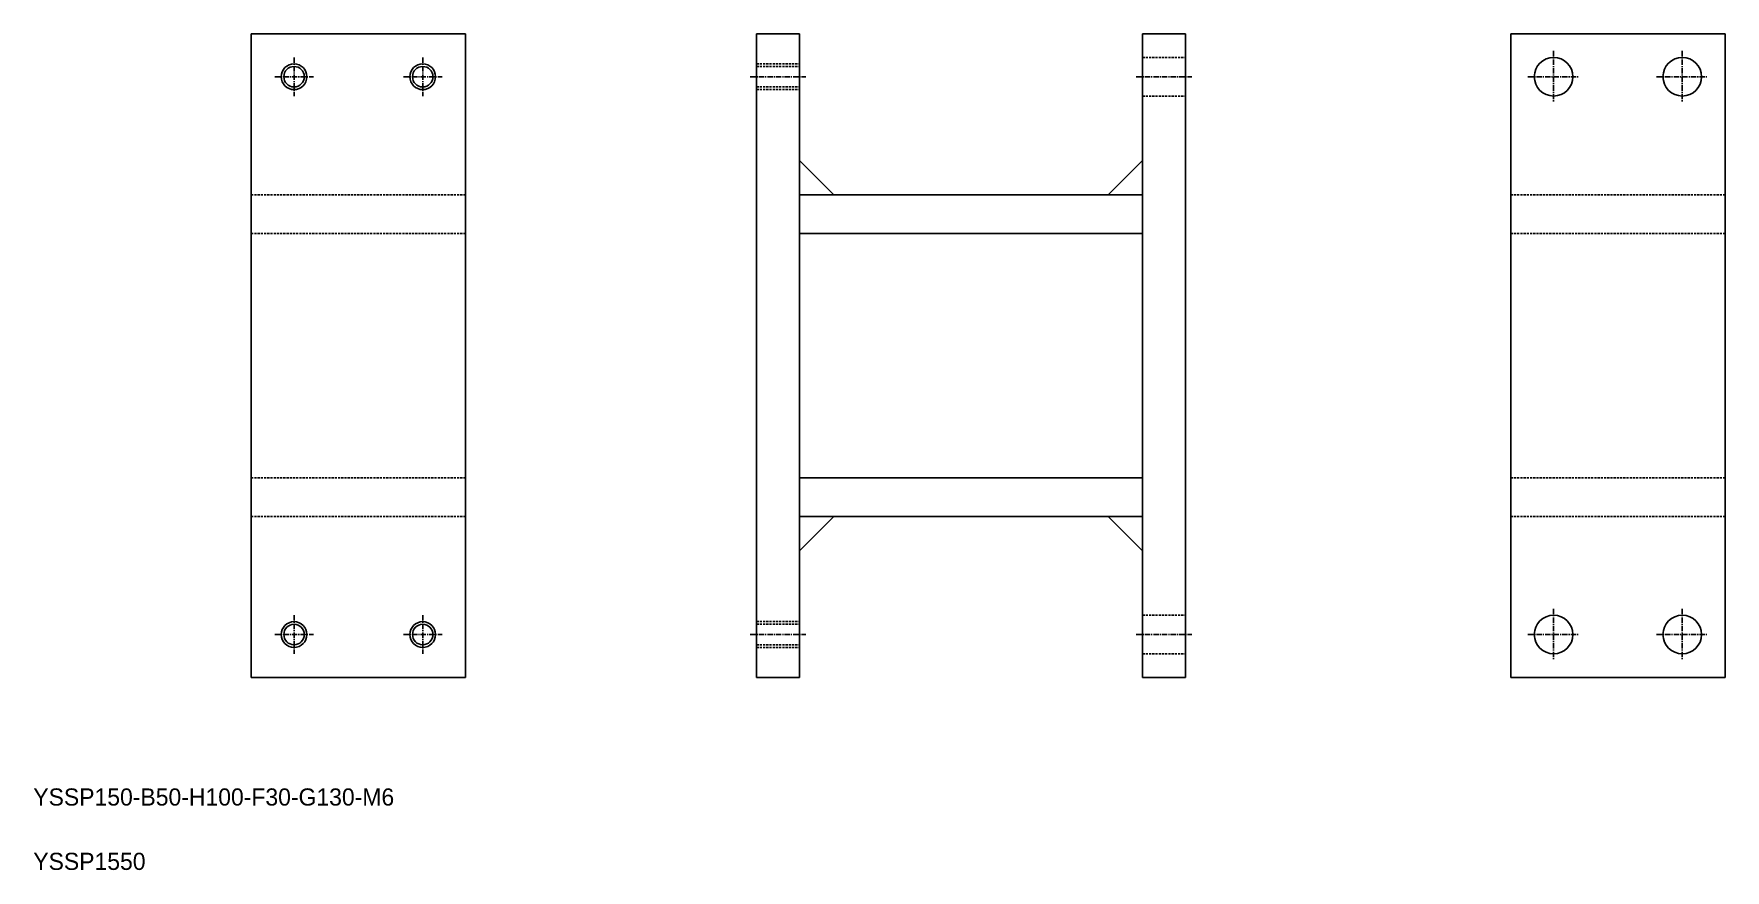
# Model space of a CAD drawing. Extents: x 15 to 409, y 17 to 212.
import ezdxf

# ---------------------------------------------------------------- set-up
doc = ezdxf.new("R2010")
doc.units = 0
doc.linetypes.add('CENTER', pattern=[2, 1.25, -0.25, 0.25, -0.25])
doc.linetypes.add('DASHED', pattern=[0.75, 0.5, -0.25])
doc.layers.get('0').update_dxf_attribs({"linetype": 'CONTINUOUS'})
doc.layers.add('CENTER', color=1, linetype='CENTER')

msp = doc.modelspace()

# ---------------------------------------------------------------- linework, layer by layer
at = {"color": 7, "linetype": 'CONTINUOUS'}
for p, q in [((65.79, 211.53), (65.79, 61.53)), ((115.79, 211.53), (65.79, 211.53)), ((115.79, 61.53), (115.79, 211.53)), ((183.64, 211.53), (183.64, 61.53)), ((193.64, 211.53), (183.64, 211.53)), ((193.64, 61.53), (193.64, 211.53)), ((273.64, 211.53), (273.64, 61.53)), ((283.64, 211.53), (273.64, 211.53)), ((283.64, 61.53), (283.64, 211.53)), ((359.46, 211.53), (359.46, 61.53)), ((409.46, 211.53), (359.46, 211.53)), ((409.46, 61.53), (409.46, 211.53)), ((201.64, 174.03), (193.64, 182.03)), ((265.64, 174.03), (273.64, 182.03)), ((273.64, 174.03), (193.64, 174.03)), ((273.64, 165.03), (193.64, 165.03)), ((193.64, 108.03), (273.64, 108.03)), ((193.64, 99.03), (273.64, 99.03)), ((201.64, 99.03), (193.64, 91.03)), ((265.64, 99.03), (273.64, 91.03)), ((65.79, 61.53), (115.79, 61.53)), ((183.64, 61.53), (193.64, 61.53)), ((273.64, 61.53), (283.64, 61.53)), ((359.46, 61.53), (409.46, 61.53))]:
    msp.add_line(p, q, dxfattribs=at)
at = {"color": 3, "linetype": 'DASHED'}
for p, q in [((273.64, 206.03), (283.64, 206.03)), ((183.64, 204.53), (193.64, 204.53)), ((183.64, 203.91), (193.64, 203.91)), ((183.64, 199.14), (193.64, 199.14)), ((183.64, 198.53), (193.64, 198.53)), ((273.64, 197.03), (283.64, 197.03)), ((65.79, 174.03), (115.79, 174.03)), ((359.46, 174.03), (409.46, 174.03)), ((65.79, 165.03), (115.79, 165.03)), ((359.46, 165.03), (409.46, 165.03)), ((65.79, 108.03), (115.79, 108.03)), ((359.46, 108.03), (409.46, 108.03)), ((65.79, 99.03), (115.79, 99.03)), ((359.46, 99.03), (409.46, 99.03)), ((273.64, 76.03), (283.64, 76.03)), ((183.64, 74.53), (193.64, 74.53)), ((183.64, 73.91), (193.64, 73.91)), ((183.64, 69.14), (193.64, 69.14)), ((183.64, 68.53), (193.64, 68.53)), ((273.64, 67.03), (283.64, 67.03))]:
    msp.add_line(p, q, dxfattribs=at)
at = {"color": 7, "linetype": 'CONTINUOUS'}
for centre, radius in [((369.46, 201.53), 4.5), ((399.46, 201.53), 4.5), ((75.79, 201.53), 2.39), ((105.79, 201.53), 2.39), ((369.46, 71.53), 4.5), ((399.46, 71.53), 4.5), ((75.79, 71.53), 2.39), ((105.79, 71.53), 2.39)]:
    msp.add_circle(centre, radius, dxfattribs=at)
at = {"color": 3}
for centre in [(75.79, 201.53), (105.79, 201.53), (75.79, 71.53), (105.79, 71.53)]:
    msp.add_circle(centre, 3, dxfattribs=at)
at = {"layer": 'CENTER', "color": 1, "linetype": 'CENTER'}
for p, q in [((75.79, 206.03), (75.79, 197.03)), ((105.79, 206.03), (105.79, 197.03)), ((369.46, 207.53), (369.46, 195.53)), ((399.46, 207.53), (399.46, 195.53)), ((71.29, 201.53), (80.29, 201.53)), ((101.29, 201.53), (110.29, 201.53)), ((182.14, 201.53), (195.14, 201.53)), ((272.14, 201.53), (285.14, 201.53)), ((363.46, 201.53), (375.46, 201.53)), ((393.46, 201.53), (405.46, 201.53)), ((75.79, 76.03), (75.79, 67.03)), ((105.79, 76.03), (105.79, 67.03)), ((369.46, 77.53), (369.46, 65.53)), ((399.46, 77.53), (399.46, 65.53)), ((71.29, 71.53), (80.29, 71.53)), ((101.29, 71.53), (110.29, 71.53)), ((182.14, 71.53), (195.14, 71.53)), ((272.14, 71.53), (285.14, 71.53)), ((363.46, 71.53), (375.46, 71.53)), ((393.46, 71.53), (405.46, 71.53))]:
    msp.add_line(p, q, dxfattribs=at)

# ---------------------------------------------------------------- texts
at = {"color": 7, "linetype": 'CONTINUOUS'}
for s, p in [('YSSP150-B50-H100-F30-G130-M6', (15, 31.67)), ('YSSP1550', (15, 16.67))]:
    msp.add_text(s, height=4, dxfattribs=at).set_placement(p)

doc.saveas('drawing.dxf')
